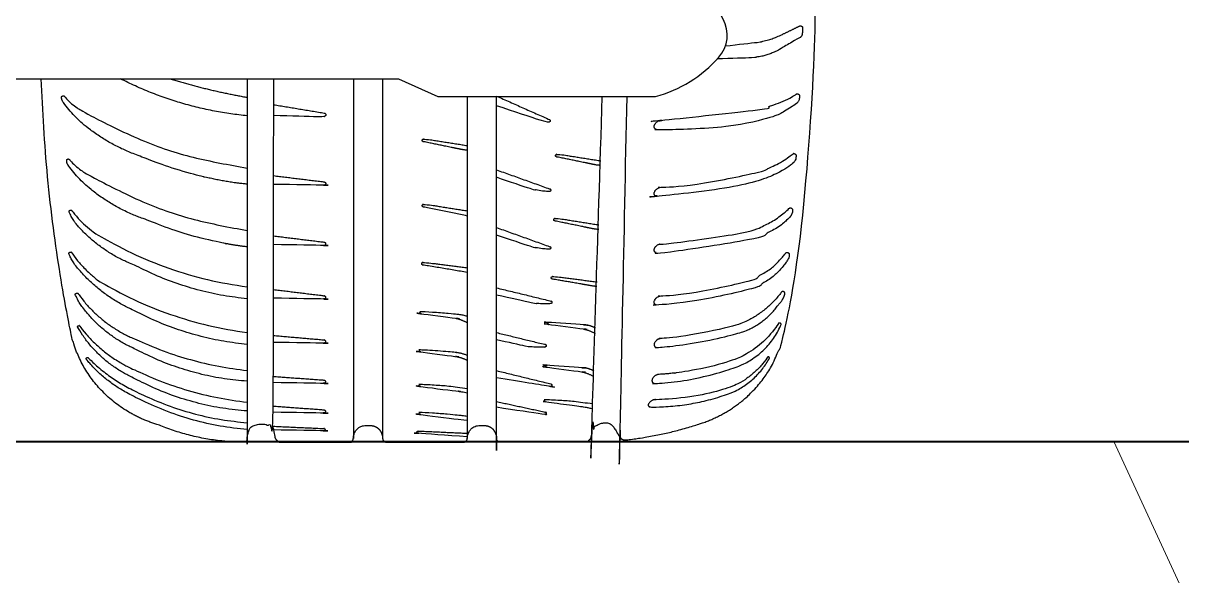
# Model space of a CAD drawing. Header units: inches. Extents: x 31 to 62.3, y 33.7 to 54.4.
# Drawn here: x 41.417 to 41.937, y 35.272 to 35.52 of the extents above; entities that cross this region are included whole.
import ezdxf

# ---------------------------------------------------------------- set-up
doc = ezdxf.new("R2010")
doc.units = ezdxf.units.IN
doc.header["$LTSCALE"] = 0.9
doc.header["$MEASUREMENT"] = 0
doc.layers.add('CAR_dwgmodels.com', color=250, linetype='Continuous')

# ---------------------------------------------------------------- blocks, each defined once
blk = doc.blocks.new('Bugatti Chiron_front_dwgmodels.com')
at = {"color": 0}
blk.add_lwpolyline([(-1023.279508756857, 798.0921388075208), (-1008.967819580994, 413.9631597827979, 0.05505092461734482), (-988.46935060326, 275.744142888258), (-987.4369283787382, 200.3809336926302, -0.0647360432820699), (-991.7994406200833, 189.0614093113641, 0.3153805710962232), (-989.845034389893, 171.9718165542804, 0.146453434657481), (-961.546944392192, 154.4238799511445), (-864.2610282743444, 154.4238799511445), (-846.6367735143231, 162.3817181546679), (-582.4059689939531, 162.3817181546679), (-555.021651182733, 175.1769002665101), (0, 175.1769002665101), (555.0216511827348, 175.1769002665101), (582.4059689939531, 162.3817181546679), (846.6367735143231, 162.3817181546679), (864.2610282743462, 154.4238799511445), (961.5469443921938, 154.4238799511445, 0.146453434657481), (989.845034389893, 171.9718165542804, 0.3153805710962232), (991.7994406200851, 189.0614093113641, -0.0647360432820699), (987.4369283787382, 200.3809336926302), (988.46935060326, 275.744142888258, 0.05505092461734482), (1008.967819580996, 413.9631597827979), (1023.279508756859, 798.0921388075208, 0.2338019176359504)], format="xyb", dxfattribs=at)
for points in [[(839.5779636294046, 162.3817181546679), (839.5779636294046, 1.687311135067375)], [(877.4178625617915, 154.4238799511445), (877.4178625617915, 1.687311135067375)]]:
    blk.add_lwpolyline(points, dxfattribs=at)
for points, weights, knots in [([(948.673938846976, 154.4238799511481), (947.4768993793768, 78.35637984208415), (945.5341547369371, 2.30290370605735), (946.4447033115175, 0.797337281034288), (948.2559952116117, 0.978624712956389), (964.2911976364103, 2.755187262361233), (979.6015623617841, 7.6396597010812), (1012.627331872734, 17.12244669314214), (1019.12635763399, 49.45259815619875), (1032.286976810854, 114.9216125848111), (1032.580556258506, 181.5844016346696), (1032.580556258506, 371.571596189337), (1032.580556258506, 561.5587907439935)], [0.9999160382081824, 0.9999470712517011, 1, 0.8387273771016294, 1, 0.9946486380727934, 1, 0.8553808749574034, 1, 0.995707577091868, 1, 1, 1], [0.03588735831510761, 0.03588735831510761, 0.03588735831510761, 0.04524612717888754, 0.04524612717888754, 1.196954804602781, 1.196954804602781, 1.403955125292074, 1.403955125292074, 2.492976430387596, 2.492976430387596, 2.678351665922949, 2.678351665922949, 3.678351665922949, 3.678351665922949, 3.678351665922949]), ([(992.8171301872026, 177.088646239094), (999.6520781528507, 177.6842937791866), (1006.447883525138, 178.6013202109484), (1012.514573254086, 179.4199597290012), (1017.973192392978, 182.0762245057799), (1021.943188019013, 184.0080976182057), (1025.913183645045, 185.9399707306316), (1026.390189874601, 186.1720907620206), (1026.841348620184, 185.8968835118981), (1027.292507365766, 185.6216762617737), (1027.272204480874, 185.1109667697187), (1027.222526735237, 183.8678160877703), (1027.172848989601, 182.6246654058255), (1027.100738537078, 181.4494517764747), (1026.101987843902, 180.7588120742207), (1022.235639235512, 178.6742736606234), (1018.51647142012, 176.35855462267), (1011.666349340478, 172.0933644243382), (1003.498136680899, 171.6996446418912), (996.3410005988881, 171.3546602274787), (989.1759469555491, 171.229392749085)], [0.9990560939888695, 0.9992231685119561, 1, 0.9863349294995654, 1, 1, 1, 0.8677974541147282, 1, 0.8677974541147282, 1, 1, 1, 0.9036075882015072, 1, 0.9994906955692682, 1, 0.9654149138355859, 1, 0.999645494998179, 0.9995492269722115], [0, 0, 0, 0.04939466476944609, 0.04939466476944609, 0.380408945670986, 0.380408945670986, 1.380408945670986, 1.380408945670986, 2.420496390234759, 2.420496390234759, 3.460583834798532, 3.460583834798532, 4.460583834798532, 4.460583834798532, 5.345940610778776, 5.345940610778776, 5.40977462481131, 5.40977462481131, 5.937306994563057, 5.937306994563057, 5.969449108867824, 5.969449108867824, 5.969449108867824]), ([(779.027612487358, 162.3817181546697), (779.027612487358, 81.693507714303), (779.027612487358, 1.00529727393814), (778.6304693256461, -0.002124276336871844), (777.5028274968736, -0.0004428667648426199), (757.7358719098447, 0.06737475950694716), (739.6304264473783, 7.639659701084838), (706.6046569364225, 17.12244669314396), (700.1056311751654, 49.45259815620057), (688.8549673267244, 105.4203200336146), (687.0054116457559, 162.3817181546679)], [1, 1, 1, 0.8218047940203292, 1, 0.9791260523083987, 1, 0.8553808749573917, 1, 0.9963282343365475, 0.9989381717465602], [0, 0, 0, 0.4379161035970229, 0.4379161035970229, 1.650365939001816, 1.650365939001816, 2.05972617096038, 2.05972617096038, 3.148747476055947, 3.148747476055947, 3.30731862322873, 3.30731862322873, 3.30731862322873]), ([(779.027612487358, 1.00529727393814), (779.0285842123903, 3.980922108605682), (780.4744653316939, 6.617113387891095), (785.6430470691757, 9.912301037448287), (790.7037921009414, 6.46797873317928), (790.8071207563098, 84.42484844392357), (790.9104494116782, 162.3817181546679)], [1, 0.971100700479734, 1, 0.8229972356624919, 1, 1, 1], [0, 0, 0, 0.4819923419293914, 0.4819923419293914, 1.690250136607024, 1.690250136607024, 2.119708703286499, 2.119708703286499, 2.119708703286499]), ([(1025.889939049677, 154.7539435037183), (1025.859051775866, 154.1430188510681), (1025.828164502054, 153.5320941984232), (1025.747800237683, 152.2794975245656), (1024.74175128071, 151.4716178340482), (1018.490266903153, 146.4515368238776), (1010.592481740849, 144.4573542998846), (986.6566654231665, 138.4135856207781), (961.9338927841927, 139.6930180145232), (960.5669522271837, 140.1183412128835), (960.9859864249956, 141.4311363629099), (961.6963385650834, 143.6566035185538), (964.1283050678812, 143.8098069504654), (984.8256971038791, 145.1136536473027), (1005.303327376407, 148.2671911357743), (1015.701739930006, 149.8685377453153), (1024.431777065334, 155.4937010031958), (1024.910518161199, 155.8021758448017), (1025.413783830565, 155.5315967203719), (1025.917049499931, 155.2610175959403), (1025.888821825027, 154.7103257019739)], [1, 1, 1, 0.9190566973659362, 1, 0.9758101652773141, 1, 0.9877973742917279, 1, 0.7139174915473312, 1, 0.8227442440133488, 1, 0.9988944288957392, 1, 0.9765676119298902, 1, 0.8507614409088382, 1, 0.8507614409088382, 1], [0, 0, 0, 1, 1, 1.81023193626402, 1.81023193626402, 2.251031150741221, 2.251031150741221, 2.563793349589772, 2.563793349589772, 4.115232098000974, 4.115232098000974, 5.324380350015478, 5.324380350015478, 5.41843458453658, 5.41843458453658, 5.85225000192318, 5.85225000192318, 6.958977776781877, 6.958977776781877, 8.065705551640573, 8.065705551640573, 8.065705551640573]), ([(779.027612487358, 115.3003532795578), (776.7718687287615, 115.5156790968763), (774.5205112578751, 115.769407838307), (752.5987271862068, 118.8757864591448), (732.3145105415078, 127.3977793375602), (718.5016350874666, 131.9550905332985), (707.2693020825427, 140.8801881551449), (701.1668619376778, 145.7291250590429), (696.7349450347647, 152.0177360847379), (696.0690614964351, 152.9625828976809), (696.0802009195631, 154.1012796395958), (696.085033967991, 154.5953246571285), (696.575907462915, 154.752016368468), (697.0667809578443, 154.9087080798113), (697.3819862780183, 154.5168224988524), (700.5900419712325, 150.5283404250699), (705.2366501097531, 148.1592665775574), (739.2998136683709, 127.9100993101151), (779.027612487358, 122.5095296705263)], [1, 0.9999601631685717, 1, 0.9910857195436502, 1, 0.9837167631479053, 1, 0.9899057447147845, 1, 0.9551118491330732, 1, 0.8142446323440872, 1, 0.8142446323440872, 1, 0.9774599689927058, 1, 0.9784943232731841, 1], [0, 0, 0, 0.01785208019847229, 0.01785208019847229, 0.2850981255704856, 0.2850981255704856, 0.646513348054472, 0.646513348054472, 0.930925492362848, 0.930925492362848, 1.532443931199313, 1.532443931199313, 2.771182949087511, 2.771182949087511, 4.00992196697571, 4.00992196697571, 4.435364975436647, 4.435364975436647, 4.850895520324691, 4.850895520324691, 4.850895520324691]), ([(790.8951111376136, 150.8096733175357), (802.2124150676427, 148.9283152814555), (813.5297189976718, 147.0469572453717), (814.233212953017, 146.9300103104474), (814.1801818377244, 146.2502683274383), (814.1271507224338, 145.5705263444297), (813.4132696982706, 145.5543339569163), (802.1376984879971, 144.9905516916101), (790.8886285586177, 145.9188561048491)], [1, 1, 1, 0.740922978544114, 1, 0.740922978544114, 1, 0.9976007034577191, 1], [0, 0, 0, 1, 1, 2.472705379718493, 2.472705379718493, 3.945410759436983, 3.945410759436983, 4.083982231073276, 4.083982231073276, 4.083982231073276]), ([(932.7699133860424, 3.045704315538842), (932.8511674719866, 0.2329812612570095), (929.9135072253866, 4.547473508864641e-13), (910.9432961753428, 4.547473508864641e-13), (891.9730851252971, 4.547473508864641e-13), (890.5320002587596, 0.2598818779501926), (890.4882432806007, 1.659173532620571), (890.4882432806007, 78.04152674188344), (890.4882432806007, 154.4238799511445)], [1, 0.7263946752459165, 1, 1, 1, 0.7793831039095034, 1, 1, 1], [0, 0, 0, 1.515469656467449, 1.515469656467449, 2.515469656467449, 2.515469656467449, 3.869701074540981, 3.869701074540981, 4.284985031557776, 4.284985031557776, 4.284985031557776]), ([(890.4882432806007, 154.6359059234424), (902.3017517933113, 149.4009323530631), (914.1152603060218, 144.1659587826839), (914.6229578477722, 143.9409804699376), (914.4485603034591, 143.4332800009875), (914.2741627591475, 142.9255795320405), (913.7254773028144, 143.0312351585821), (910.1338561497341, 143.7228426703991), (906.6703049879216, 144.8637204975935), (898.5511032697668, 147.5381482112339), (890.4882432806007, 150.3636195948025)], [1, 1, 1, 0.7475001263124806, 1, 0.7475001263124806, 1, 0.9977821595065591, 1, 0.9999521939363594, 1], [0, 0, 0, 1, 1, 2.453011293178935, 2.453011293178935, 3.90602258635787, 3.90602258635787, 4.039249033623578, 4.039249033623578, 4.058805402314889, 4.058805402314889, 4.058805402314889]), ([(937.6319419680058, 154.4238799511445), (935.7717285266808, 78.71808768725032), (932.7699133860369, 3.045704315544299), (932.7789848625252, 4.450428607141021), (933.3942991235526, 5.726497046040549), (933.9516320194743, 6.882320929028083), (935.1197424388793, 7.495260639367643), (936.6098422665127, 8.27715706076242), (938.275201275108, 8.60498491640692), (941.3559573981729, 9.211435338435422), (942.9286421491615, 6.611045392949109), (944.2313984430493, 4.456974549494134), (945.534154736939, 2.30290370603916)], [0.9998025430732864, 0.9998753603171053, 1, 0.9774852518743868, 1, 0.949736783995862, 1, 0.9888270395657832, 1, 0.8107843552721037, 1, 1, 1], [0.05486118004098697, 0.05486118004098697, 0.05486118004098697, 0.06925946025135099, 0.06925946025135099, 0.4944628912768114, 0.4944628912768114, 1.131267525368882, 1.131267525368882, 1.430517634657162, 1.430517634657162, 2.681128563503622, 2.681128563503622, 3.681128563503622, 3.681128563503622, 3.681128563503622]), ([(877.3622443016502, 130.4763134073623), (875.827944907327, 130.5687367960131), (874.3272154053793, 130.8871325512214), (866.0157584546578, 132.5983255957349), (857.7043015039344, 134.3095186402502), (857.1666185926006, 134.4269154721337), (857.250821223668, 134.9472422803342), (857.3350238547373, 135.4675690885292), (857.8847555769426, 135.4246274039892), (858.9784013592562, 135.3769842885436), (860.0691994380522, 135.2878896534826), (868.7435309999219, 133.9153695673108), (877.4178625617915, 132.542849481139)], [1, 0.9969717927778025, 1, 1, 1, 0.7319653415521215, 1, 0.7319653415521215, 1, 0.9998024635635251, 1, 1, 1], [0, 0, 0, 0.155685241365985, 0.155685241365985, 1.155685241365985, 1.155685241365985, 2.654873864684116, 2.654873864684116, 4.154062488002246, 4.154062488002246, 4.193816022713832, 4.193816022713832, 5.193816022713832, 5.193816022713832, 5.193816022713832]), ([(779.027612487358, 87.28652463860135), (777.9128484149733, 87.40264081003306), (776.7992020228103, 87.52814913162956), (754.8774179511383, 90.63452775246924), (734.5932013064394, 99.15652063088464), (720.7803258524, 103.7138318266266), (709.5479928474833, 112.6389294484711), (703.4455527026148, 117.4878663523673), (699.0136357996944, 123.7764773780641), (698.3477522613666, 124.7213241910035), (698.3588916844947, 125.8600209329202), (698.3637247329207, 126.3540659504583), (698.8545982278501, 126.5107576617979), (699.3454717227796, 126.6674493731375), (699.6606770429571, 126.275563792175), (702.8687327361713, 122.287081718398), (707.5153408746864, 119.9180078708819), (740.5350580993418, 100.2050172754557), (779.027612487358, 94.54834851260648)], [1, 0.999990252121599, 1, 0.9910857195436457, 1, 0.9837167631478962, 1, 0.989905744714788, 1, 0.9551118491330703, 1, 0.8142446323440377, 1, 0.8142446323440377, 1, 0.9774599689927752, 1, 0.9794501289957056, 1], [0, 0, 0, 0.008830807092400583, 0.008830807092400583, 0.2760768524644814, 0.2760768524644814, 0.6374920749485695, 0.6374920749485695, 0.9219042192568958, 0.9219042192568958, 1.52342265809338, 1.52342265809338, 2.76216167598175, 2.76216167598175, 4.000900693870119, 4.000900693870119, 4.426343702330398, 4.426343702330398, 4.832502706985133, 4.832502706985133, 4.832502706985133]), ([(937.0093089661805, 123.6526243049761), (935.4750095718591, 123.7450476936287), (933.9742800699132, 124.0634434488352), (925.662823119188, 125.7746364933487), (917.3513661684647, 127.4858295378622), (916.8136832571345, 127.6032263697489), (916.8978858881983, 128.1235531779462), (916.9820885192694, 128.643879986143), (917.5318202414728, 128.600938301603), (918.6254660237864, 128.5532951861574), (919.7162641025825, 128.4642005510982), (928.3905956644521, 127.0916804649246), (937.0649272263217, 125.719160378751)], [1, 0.9969717927778223, 1, 1, 1, 0.7319653415521215, 1, 0.7319653415521215, 1, 0.9998024635635251, 1, 1, 1], [0, 0, 0, 0.155685241365473, 0.155685241365473, 1.155685241365473, 1.155685241365473, 2.654873864683603, 2.654873864683603, 4.154062488001733, 4.154062488001733, 4.193816022713323, 4.193816022713323, 5.193816022713323, 5.193816022713323, 5.193816022713323]), ([(1024.380439661403, 128.0420783926588), (1024.349552387595, 127.4311537400085), (1024.318665113788, 126.8202290873637), (1023.854902943765, 125.3961811332251), (1022.705227075858, 124.386451465431), (1017.069008051471, 120.3356022369048), (1010.592481740849, 117.6644165167186), (986.7406905419648, 111.0394828417216), (961.9338927841927, 109.7949174786704), (960.566952227182, 110.2202406770284), (960.9859864249956, 111.5330358270571), (961.6963385650852, 113.7585029827051), (964.1283050678812, 113.9117064146126), (985.0663463013898, 114.9034986539923), (1005.303327376407, 120.1270284273637), (1015.151004866409, 122.5286912761007), (1022.922277677064, 128.7818358921381), (1023.401018772929, 129.090310733744), (1023.904284442295, 128.8197316093124), (1024.40755011166, 128.5491524848808), (1024.379322436756, 127.9984605909144)], [1, 1, 1, 0.9656667394072589, 1, 0.992955824986733, 1, 0.9933574067831589, 1, 0.7139174915474814, 1, 0.8227442440131423, 1, 0.9942536703223103, 1, 0.9747659212190781, 1, 0.8507614409088247, 1, 0.8507614409088247, 1], [0, 0, 0, 1, 1, 1.525597119740633, 1.525597119740633, 1.763125402693976, 1.763125402693976, 1.993775965732394, 1.993775965732394, 3.545214714143167, 3.545214714143167, 4.754362966158397, 4.754362966158397, 4.968873413653361, 4.968873413653361, 5.41912601133822, 5.41912601133822, 6.525853786196969, 6.525853786196969, 7.632581561055718, 7.632581561055718, 7.632581561055718]), ([(890.4882432806007, 121.6887700671309), (902.4166152073267, 117.4116269511037), (914.3449871340526, 113.1344838350783), (914.8526846758031, 112.9095055223356), (914.6782871314917, 112.4018050533873), (914.5038895871803, 111.8941045844408), (913.9552041308452, 111.9997602109729), (908.6515210124617, 112.1805852390394), (903.6411401382393, 113.8506371950084), (897.0459609965092, 116.0488096525883), (890.4882432806007, 118.3468334025624)], [1, 1, 1, 0.7475001263133366, 1, 0.7475001263133366, 1, 0.988752313135783, 1, 0.9999683757141711, 1], [0, 0, 0, 1, 1, 2.453011293176358, 2.453011293176358, 3.906022586352715, 3.906022586352715, 4.206273620157871, 4.206273620157871, 4.22217945619699, 4.22217945619699, 4.22217945619699]), ([(790.8530694496276, 119.0910916618272), (802.1559298653428, 117.6980054954024), (813.4587902810563, 116.3049193289776), (814.1669936647268, 116.2176327218244), (814.1453471171353, 115.536321731141), (814.1237005695493, 114.8550107404576), (813.4112573320017, 114.8088507076523), (802.1292770056971, 114.9894909436885), (790.8479151989486, 115.2024390185238)], [1, 1, 1, 0.740922978544169, 1, 0.740922978544169, 1, 0.9999988749158647, 1], [0, 0, 0, 1, 1, 2.472705379718329, 2.472705379718329, 3.945410759436657, 3.945410759436657, 3.948410871896307, 3.948410871896307, 3.948410871896307]), ([(779.027612487358, 64.06555003136282), (752.5497903190808, 66.63068123041239), (729.2098000381811, 78.83772393996924), (713.8095853306677, 84.7136306129346), (703.1160947746685, 96.81449109707), (700.8135389029576, 99.65066545245872), (699.4339385578751, 102.9883924538121), (699.4387716062975, 103.4824374713462), (699.9296451012269, 103.6391291826881), (700.4205185961528, 103.7958208940277), (700.7357239163321, 103.403935313067), (706.3253532541257, 95.74863457749098), (714.8377360359518, 91.16074404731853), (744.5851566290075, 73.9623121613372), (779.027612487358, 69.35934954300001)], [1, 0.9800570785752483, 1, 0.9701603974881053, 1, 0.9899715465538745, 1, 0.8142446323443286, 1, 0.8142446323443286, 1, 0.9750060713117217, 1, 0.9795182092657558, 1], [0, 0, 0, 0.4000956176365835, 0.4000956176365835, 0.8899053368329888, 0.8899053368329888, 1.173387400638895, 1.173387400638895, 2.412126418526263, 2.412126418526263, 3.65086543641363, 3.65086543641363, 4.098961357666245, 4.098961357666245, 4.504444698223815, 4.504444698223815, 4.504444698223815]), ([(877.4178625617915, 101.0606895727456), (867.5779972067794, 103.0961507465349), (857.7381318517673, 105.1316119203261), (857.2004489404317, 105.2490087522206), (857.284651571501, 105.7693355604156), (857.3688542025684, 106.2896623686161), (857.9185859247737, 106.2467206840688), (859.0122317070873, 106.1990775686213), (860.1030297858833, 106.1099829335622), (868.777361347753, 104.7374628473885), (877.4516929096226, 103.3649427612168)], [1, 1, 1, 0.7319653415521633, 1, 0.7319653415521633, 1, 0.9998024635635164, 1, 1, 1], [0, 0, 0, 1, 1, 2.499188623318008, 2.499188623318008, 3.998377246636015, 3.998377246636015, 4.038130781348467, 4.038130781348467, 5.038130781348467, 5.038130781348467, 5.038130781348467]), ([(1022.774218389482, 103.7793692863238), (1022.743331115675, 103.1684446336735), (1022.712443841867, 102.5575199810269), (1022.248681671848, 101.1334720268883), (1021.099005803939, 100.1237423590978), (1015.075854426845, 93.93703222283966), (1006.65533628742, 91.3437804725786), (984.6736601061257, 85.66994063736502), (961.9338927841927, 84.52907888450727), (960.5669522271837, 84.95440208286755), (960.9859864249956, 86.2671972328958), (961.6963385650834, 88.49266438853783), (964.1283050678812, 88.64586782044762), (985.0663463013898, 89.63766005983098), (1005.303327376407, 94.86118983320057), (1014.52314306735, 97.85701455542448), (1021.31605640514, 104.5191267858031), (1021.794797501005, 104.827601627409), (1022.298063170372, 104.5570225029774), (1022.801328839738, 104.2864433785458), (1022.773101164832, 103.7357514845812)], [1, 1, 1, 0.9656667394069945, 1, 0.9676718772120563, 1, 0.9944093988041421, 1, 0.7139174915474809, 1, 0.822744244013403, 1, 0.9942536703223127, 1, 0.9724173684761701, 1, 0.8507614409086943, 1, 0.8507614409086943, 1], [0, 0, 0, 1, 1, 1.525597119742669, 1.525597119742669, 2.035529074234232, 2.035529074234232, 2.247110134118486, 2.247110134118486, 3.798548882529261, 3.798548882529261, 5.007697134543573, 5.007697134543573, 5.222207582038491, 5.222207582038491, 5.693039805213996, 5.693039805213996, 6.79976758007324, 6.79976758007324, 7.906495354932487, 7.906495354932487, 7.906495354932487]), ([(936.1800424836874, 95.03110547499318), (934.6457430893624, 95.1235288636476), (933.1450135874147, 95.44192461885223), (924.8335566366932, 97.15311766336572), (916.5220996859698, 98.86431070788285), (915.9844167746415, 98.98170753976274), (916.0686194057089, 99.50203434795776), (916.1528220367763, 100.0223611561546), (916.7025537589798, 99.97941947162008), (917.7961995412934, 99.9317763561744), (918.8869976200913, 99.84268172111342), (927.5613291819591, 98.47016163494163), (936.2356607438287, 97.09764154876984)], [1, 0.9969717927778328, 1, 1, 1, 0.7319653415521595, 1, 0.7319653415521595, 1, 0.9998024635635251, 1, 1, 1], [0, 0, 0, 0.1556852413652059, 0.1556852413652059, 1.155685241365206, 1.155685241365206, 2.654873864683225, 2.654873864683225, 4.154062488001244, 4.154062488001244, 4.193816022712829, 4.193816022712829, 5.193816022712829, 5.193816022712829, 5.193816022712829]), ([(890.4882432806007, 95.91178877355969), (902.4166152073267, 91.63464565753247), (914.3449871340526, 87.35750254150707), (914.8526846757995, 87.13252422875894), (914.6782871314899, 86.62482375981244), (914.5038895871749, 86.11712329086595), (913.9552041308452, 86.22277891740532), (908.6515210124617, 86.40360394546815), (903.6411401382393, 88.07365590144082), (897.0459609965092, 90.27182835901704), (890.4882432806007, 92.56985210899484)], [1, 1, 1, 0.7475001263134755, 1, 0.7475001263134755, 1, 0.9887523131357963, 1, 0.9999683757141711, 1], [0, 0, 0, 1, 1, 2.453011293175939, 2.453011293175939, 3.906022586351879, 3.906022586351879, 4.206273620156857, 4.206273620156857, 4.222179456195976, 4.222179456195976, 4.222179456195976]), ([(790.8173903478237, 92.1727979822158), (802.1202507635408, 90.77971181579096), (813.423111179256, 89.38662564936612), (814.1313145629266, 89.2993390422166), (814.1096680153332, 88.61802805153138), (814.0880214677417, 87.93671706084979), (813.3755782301996, 87.89055702804444), (802.0935979038968, 88.071197264077), (790.8122360971502, 88.284145338916)], [1, 1, 1, 0.7409229785442428, 1, 0.7409229785442428, 1, 0.9999988749158646, 1], [0, 0, 0, 1, 1, 2.472705379718109, 2.472705379718109, 3.945410759436218, 3.945410759436218, 3.948410871896012, 3.948410871896012, 3.948410871896012]), ([(779.027612487358, 43.66247891686407), (752.549790319079, 46.22761011591183), (729.2098000381811, 58.43465282547049), (713.62673414643, 65.22630849113057), (703.0014579157378, 78.0527726390851), (700.6989020440233, 80.88894699447201), (699.3193016989426, 84.22667399582542), (699.324134747365, 84.72071901336358), (699.8150082422962, 84.87741072470135), (700.3058817372238, 85.03410243604458), (700.6210870574014, 84.6422168550821), (706.1785816975935, 76.25309658526612), (714.8377360359518, 70.75767293281797), (744.5851566290075, 53.55924104683481), (779.027612487358, 48.95627842850126)], [1, 0.9800570785752414, 1, 0.9721157963231417, 1, 0.9899715465538377, 1, 0.8142446323440293, 1, 0.8142446323440293, 1, 0.9780123917075848, 1, 0.9795182092657558, 1], [0, 0, 0, 0.4000956176366532, 0.4000956176366532, 0.8735067634748797, 0.8735067634748797, 1.156988827281308, 1.156988827281308, 2.395727845169707, 2.395727845169707, 3.634466863058106, 3.634466863058106, 4.054644539025521, 4.054644539025521, 4.460127879583091, 4.460127879583091, 4.460127879583091]), ([(1021.293310047122, 83.92317415293883), (1021.262422773312, 83.31224950028854), (1021.231535499503, 82.70132484764372), (1020.644639224969, 81.22172528225565), (1019.618097461573, 79.97959241413491), (1013.533415679462, 71.4810666400922), (1003.332562299036, 68.14244594835918), (982.986460146094, 62.76083594452439), (961.9338927841909, 61.23985858840797), (960.5669522271836, 61.66518178676642), (960.9859864249956, 62.97797693679468), (961.6963385650815, 65.20344409244035), (964.1283050678812, 65.35664752435014), (983.5472287774155, 66.74215631999004), (1002.302740303465, 71.7416600419242), (1013.229335871038, 75.53136875974678), (1019.835148062777, 84.66293165241996), (1020.313889158642, 84.97140649402218), (1020.817154828008, 84.70082736959239), (1021.320420497379, 84.43024824516124), (1021.292192822471, 83.87955635119442)], [1, 1, 1, 0.9883206960781752, 1, 0.9490828507521625, 1, 0.9952616661395106, 1, 0.7139174915475451, 1, 0.82274424401298, 1, 0.9951177834003816, 1, 0.9526469518771968, 1, 0.8507614409089549, 1, 0.8507614409089549, 1], [0, 0, 0, 1, 1, 1.305968748092333, 1.305968748092333, 1.946938055531516, 1.946938055531516, 2.14171137123672, 2.14171137123672, 3.693150119647312, 3.693150119647312, 4.902298371663113, 4.902298371663113, 5.100009159492681, 5.100009159492681, 5.717951285151992, 5.717951285151992, 6.824679060010245, 6.824679060010245, 7.931406834868499, 7.931406834868499, 7.931406834868499]), ([(877.4178625617915, 75.85580836794225), (867.4543174590108, 77.51600688345434), (857.4907723562301, 79.17620539896461), (856.9530894448962, 79.29360223084132), (857.0372920759637, 79.8139290390377), (857.1214947070366, 80.33425584723636), (857.6712264292382, 80.29131416270548), (858.7648722115537, 80.2436710472598), (859.8556702903534, 80.15457641220064), (868.6645755561422, 79.03846042695886), (877.4734808219309, 77.9223444417189)], [1, 1, 1, 0.7319653415531141, 1, 0.7319653415531141, 1, 0.9998024635635244, 1, 1, 1], [0, 0, 0, 1, 1, 2.499188623315217, 2.499188623315217, 3.998377246630433, 3.998377246630433, 4.038130781342087, 4.038130781342087, 5.038130781342087, 5.038130781342087, 5.038130781342087]), ([(935.3494697859878, 69.55741735546007), (933.8151703916647, 69.64984074411086), (932.3144408897188, 69.9682364993173), (923.8684102350726, 71.42302544289896), (915.4223795804264, 72.87781438648244), (914.8846966690926, 72.99521121836051), (914.9688993001619, 73.51553802655917), (915.053101931233, 74.03586483475647), (915.6028336534346, 73.99292315022149), (916.69647943575, 73.9452800347758), (917.7872775145497, 73.85618539971665), (926.5961827803403, 72.7400694144767), (935.4050880461327, 71.62395342923492)], [1, 0.9969717927778047, 1, 1, 1, 0.7319653415520857, 1, 0.7319653415520857, 1, 0.9998024635635254, 1, 1, 1], [0, 0, 0, 0.1556852413659273, 0.1556852413659273, 1.155685241365927, 1.155685241365927, 2.654873864684163, 2.654873864684163, 4.154062488002397, 4.154062488002397, 4.193816022713948, 4.193816022713948, 5.193816022713948, 5.193816022713948, 5.193816022713948]), ([(790.7856381196834, 68.21715563619773), (802.0884985353987, 66.8240694697729), (813.3913589511121, 65.43098330334806), (814.099562334779, 65.34369669619082), (814.0779157871893, 64.66238570550968), (814.056269239596, 63.98107471482444), (813.3438260020575, 63.93491468202274), (802.0618456757547, 64.1155549180553), (790.7804838690063, 64.3285029928943)], [1, 1, 1, 0.7409229785442515, 1, 0.7409229785442515, 1, 0.9999988749158646, 1], [0, 0, 0, 1, 1, 2.472705379718083, 2.472705379718083, 3.945410759436166, 3.945410759436166, 3.948410871895913, 3.948410871895913, 3.948410871895913]), ([(890.4882432806007, 68.9601549734748), (902.6444365030493, 66.00715174784136), (914.800629725496, 63.05414852220611), (915.3311567631717, 62.88379927397409), (915.2162758979139, 62.36087761954013), (915.1013950326542, 61.83795596511027), (914.5438680328461, 61.88540515651994), (909.2514972697045, 61.50868943419346), (904.0791721004498, 62.64295008219824), (897.2708392371587, 64.13585959711463), (890.4882432806007, 65.73194575989555)], [1, 1, 1, 0.7475001263130112, 1, 0.7475001263130112, 1, 0.9887523131357685, 1, 0.9999683757141721, 1], [0, 0, 0, 1, 1, 2.453011293177337, 2.453011293177337, 3.906022586354675, 3.906022586354675, 4.206273620160025, 4.206273620160025, 4.222179456198893, 4.222179456198893, 4.222179456198893]), ([(1019.415410729, 66.37162813149962), (1018.699726419494, 63.51654368081336), (1016.500699875078, 61.46420176730908), (1010.466417914651, 52.76432548059574), (1000.215164712539, 49.14306029190493), (981.4557200725067, 43.76552534502162), (961.9338927841927, 42.24047293195008), (960.5669522271855, 42.66579613030854), (960.9859864249956, 43.97859128033497), (961.6963385650834, 46.20405843598063), (964.1283050678812, 46.35726186789043), (982.0171897121163, 47.74695678440958), (999.1853427169663, 52.74227438546632), (1010.778917795556, 57.32927377197166), (1017.958365969303, 67.15500343272515), (1018.437107065169, 67.46347827433101), (1018.940372734536, 67.1928991498994), (1019.443638403905, 66.92232002546598), (1019.415410729, 66.37162813149962)], [1, 0.9608072269662925, 1, 0.9505585317736837, 1, 0.9944883289132995, 1, 0.7139174915476307, 1, 0.8227442440132435, 1, 0.9942452642049894, 1, 0.959824882583356, 1, 0.8507614409088655, 1, 0.8507614409088655, 1], [0, 0, 0, 0.5617935218487631, 0.5617935218487631, 1.193327124217721, 1.193327124217721, 1.403407901594217, 1.403407901594217, 2.954846650004564, 2.954846650004564, 4.163994902019438, 4.163994902019438, 4.378662343020725, 4.378662343020725, 4.94750006199333, 4.94750006199333, 6.054227836851924, 6.054227836851924, 7.160955611710517, 7.160955611710517, 7.160955611710517]), ([(779.027612487358, 27.21697470486151), (752.4490624551509, 29.0511436355614), (729.2098000381811, 41.49865814432496), (714.9958419645791, 47.65227155194817), (705.8932066653106, 59.75423041020122), (703.5906507935997, 62.59040476558812), (702.2110504485172, 65.92813176694335), (702.2158834969377, 66.42217678447605), (702.7067569918709, 66.57886849581746), (703.1976304867984, 66.73556020715705), (703.512835806976, 66.34367462619821), (713.2964284330883, 52.37393039125391), (729.4875565383045, 45.77800011860427), (753.0232989406613, 34.84947765465995), (779.027612487358, 32.02028374735391)], [1, 0.9759870192800826, 1, 0.9660920074195849, 1, 0.9899715465538759, 1, 0.8142446323440293, 1, 0.8142446323440293, 1, 0.9585087966678804, 1, 0.9856473266253116, 1], [0, 0, 0, 0.4391783672456104, 0.4391783672456104, 0.9614914513164283, 0.9614914513164283, 1.244973515122317, 1.244973515122317, 2.483712533010716, 2.483712533010716, 3.722451550899114, 3.722451550899114, 4.300595760393291, 4.300595760393291, 4.639855408400328, 4.639855408400328, 4.639855408400328]), ([(877.4178625617915, 56.25807549018145), (874.8787174764857, 56.8894562138853), (872.270129125307, 57.15950320352431), (864.442234406446, 57.93735118386257), (856.5793789764775, 58.26173271960624), (856.1511855094523, 58.25587151470836), (856.1360762059612, 57.84735387500814), (856.1209669024702, 57.43883623530609), (856.5476612685015, 57.40416551225326), (864.2694327104582, 56.35508712214369), (872.0047927535579, 55.40157502305055), (874.8921102958448, 54.82308337187396), (877.4178625617915, 53.36776582996072)], [1, 0.9973071960891429, 1, 0.9995419833948698, 1, 0.7244337584443195, 1, 0.7244337584443195, 1, 0.999979024381688, 1, 0.9859052276322539, 1], [0, 0, 0, 0.146806357126205, 0.146806357126205, 0.2073407488454875, 0.2073407488454875, 1.728508164495243, 1.728508164495243, 3.249675580144999, 3.249675580144999, 3.262629557647482, 3.262629557647482, 3.598820072899285, 3.598820072899285, 3.598820072899285]), ([(779.027612487358, 13.93126172566781), (752.4490624551509, 15.7654306563677), (729.2098000381811, 28.21294516512944), (712.2415464677451, 35.64425083704782), (703.3128279656012, 51.29438968255863), (703.0870343838214, 51.69942723085524), (703.4811197350118, 51.96211152552905), (703.8752050862022, 52.22479582020469), (704.1958016896551, 51.88295083870844), (713.942363113656, 38.55950463145427), (729.4875565383045, 31.93484347210187), (752.9613022818521, 20.73525919116628), (779.027612487358, 17.83603220074701)], [1, 0.9759870192800822, 1, 0.9489261526222631, 1, 0.7484257968166028, 1, 0.7484257968166028, 1, 0.9635936476686643, 1, 0.9849422182361304, 1], [0, 0, 0, 0.4391783672456135, 0.4391783672456135, 1.081141755274796, 1.081141755274796, 2.531363792983173, 2.531363792983173, 3.98158583069155, 3.98158583069155, 4.522913281454517, 4.522913281454517, 4.87042700731478, 4.87042700731478, 4.87042700731478]), ([(934.6874029198625, 50.94215418410431), (932.183143757873, 52.3777697962164), (929.262387991128, 52.42502036428277), (921.434493272267, 53.20286834461922), (913.5716378423022, 53.52724988036289), (913.1434443752787, 53.52138867546454), (913.1283350717858, 53.11287103576296), (913.113225768293, 52.7043533960632), (913.5399201343207, 52.6696826730099), (921.261691576281, 51.62060428290033), (928.9970516193825, 50.6670921838072), (931.995375204966, 50.06635979591601), (934.5979643210103, 48.52349380858004)], [1, 0.9658880130975297, 1, 0.9995419833948697, 1, 0.7244337584457086, 1, 0.7244337584457086, 1, 0.999979024381688, 1, 0.9848256366211865, 1], [0, 0, 0, 0.5238908938887279, 0.5238908938887279, 0.5844252856080174, 0.5844252856080174, 2.105592701253744, 2.105592701253744, 3.626760116899469, 3.626760116899469, 3.639714094401974, 3.639714094401974, 3.988573909414139, 3.988573909414139, 3.988573909414139]), ([(1017.721716279542, 52.62321515488884), (1012.251235385962, 39.39713744781375), (998.5180034143978, 33.88797818572175), (980.3959667310301, 27.17006281635668), (960.9837208744648, 26.16720851573018), (959.6167803174557, 26.59253171408864), (960.0358145152677, 27.90532686411689), (960.7461666553555, 30.13079401976256), (963.1781331581551, 30.28399745167053), (980.876013798912, 31.30586455394268), (997.5098334101076, 37.16502079044085), (1009.595649736972, 42.14141212761069), (1016.382322781632, 52.90651712025146), (1016.654062239924, 53.32452664908534), (1017.157232463458, 53.21809854303547), (1017.660402686992, 53.11167043698379), (1017.721716279542, 52.62321515488884)], [1, 0.9216591138654973, 1, 0.9875155437408017, 1, 0.7139174915474809, 1, 0.8227442440131889, 1, 0.989280777237157, 1, 0.9520548736842316, 1, 0.8157679358765306, 1, 0.8157679358765306, 1], [0, 0, 0, 0.7969225358430381, 0.7969225358430381, 1.113283342913256, 1.113283342913256, 2.66472209132403, 2.66472209132403, 3.873870343339096, 3.873870343339096, 4.166970025794543, 4.166970025794543, 4.788794592692689, 4.788794592692689, 6.022275862692798, 6.022275862692798, 7.255757132692906, 7.255757132692906, 7.255757132692906]), ([(790.7584114706151, 47.67586119554335), (802.061809507617, 46.68838635273323), (813.3652075446171, 45.70091150992494), (814.0734109282857, 45.61362490277497), (814.0517643806961, 44.93231391209201), (814.0301178331065, 44.2510029214086), (813.3176745955625, 44.20484288860143), (802.035694269256, 44.38548312463399), (790.7543324625076, 44.59843119947482)], [1, 1, 1, 0.740922978544169, 1, 0.740922978544169, 1, 0.9999988749158644, 1], [0, 0, 0, 1, 1, 2.472705379718329, 2.472705379718329, 3.945410759436657, 3.945410759436657, 3.948410871896692, 3.948410871896692, 3.948410871896692]), ([(890.4882432806007, 48.94920889330979), (901.3872824908831, 46.30159566807242), (912.2863217011673, 43.65398244283688), (912.8168487388448, 43.48363319460123), (912.7019678735851, 42.96071154016727), (912.5870870083272, 42.43778988573285), (912.0295600085174, 42.48523907714889), (906.7371892453739, 42.10852335482423), (901.5648640761174, 43.24278400282719), (896.0180650459279, 44.45906840251382), (890.4882432806007, 45.74386079042642)], [1, 1, 1, 0.7475001263121785, 1, 0.7475001263121785, 1, 0.9887523131358033, 1, 0.999979009105071, 1], [0, 0, 0, 1, 1, 2.453011293179845, 2.453011293179845, 3.906022586359689, 3.906022586359689, 4.206273620164573, 4.206273620164573, 4.219232314038781, 4.219232314038781, 4.219232314038781]), ([(779.027612487358, 5.581598333592865), (751.8349345492788, 7.919982657586388), (728.0221984285909, 20.66938495496333), (715.5621538783689, 26.52302692301464), (707.1462837447325, 37.06770906899737), (706.9204901629473, 37.47274661729398), (707.3145755141431, 37.7354309119678), (707.7086608653372, 37.99811520664298), (708.0292574687865, 37.65627022514718), (717.4014941480273, 28.08295169199164), (729.7757345709597, 22.41150050919759), (752.931470598638, 10.74006439932464), (779.027612487358, 8.674103267744158)], [1, 0.9778924742576968, 1, 0.9733917645746523, 1, 0.7484257968163628, 1, 0.7484257968163628, 1, 0.9827885397935727, 1, 0.9797593116156788, 1], [0, 0, 0, 0.4213261588358665, 0.4213261588358665, 0.8837292697574206, 0.8837292697574206, 2.333951307466521, 2.333951307466521, 3.784173345175622, 3.784173345175622, 4.155775933617912, 4.155775933617912, 4.558857466391346, 4.558857466391346, 4.558857466391346]), ([(877.4178625617915, 38.80187659036937), (874.7961366218224, 39.79540450089235), (871.9928476330588, 40.09477753306828), (864.164952914196, 40.87262551340655), (856.3020974842311, 41.19700704914658), (855.8739040172095, 41.19114584425824), (855.858794713713, 40.78262820455575), (855.84368541022, 40.37411056485553), (856.270379776246, 40.33943984179177), (863.9921512182082, 39.29036145168584), (871.7275112613133, 38.33684935259271), (874.7597889608442, 37.98254408246476), (877.4178625617915, 36.54528733180678)], [1, 0.9911349227327774, 1, 0.9995419833948681, 1, 0.7244337584450218, 1, 0.7244337584450218, 1, 0.9999790243816885, 1, 0.9806981459865332, 1], [0, 0, 0, 0.2665063839555195, 0.2665063839555195, 0.3270407756749143, 0.3270407756749143, 1.848208191322632, 1.848208191322632, 3.369375606970351, 3.369375606970351, 3.382329584472665, 3.382329584472665, 3.77592093814317, 3.77592093814317, 3.77592093814317]), ([(1012.4778729266, 37.60821099023497), (1007.221554774816, 27.60183036605167), (996.7309371234642, 22.59920263438698), (978.7068988119827, 15.46589533252563), (959.1966545835367, 15.70335632388242), (958.7359304766595, 15.73304432844498), (958.4736240278617, 16.09580845794744), (958.2113175790637, 16.45857258744991), (958.3456360252821, 16.88029653214335), (959.1690688873405, 18.85524558247971), (961.391066867227, 18.99522190033395), (979.2250625443812, 19.13137167485229), (995.997804958597, 24.91774858380677), (1005.837352819775, 29.26211843348801), (1011.669524482615, 37.98544729334799), (1011.908064596837, 38.22358236579794), (1012.218154585033, 38.07887100814924), (1012.52824457323, 37.93415965050417), (1012.4778729266, 37.60821099023497)], [1, 0.9488088836510231, 1, 0.9794873859514813, 1, 0.9006064144913927, 1, 0.9006064144913927, 1, 0.8456239703478928, 1, 0.9856852632022219, 1, 0.959726904180707, 1, 0.8072823091415284, 1, 0.8072823091415284, 1], [0, 0, 0, 0.6427063619776403, 0.6427063619776403, 1.048495746631272, 1.048495746631272, 1.947762941051305, 1.947762941051305, 2.847030135471337, 2.847030135471337, 3.973156680370741, 3.973156680370741, 4.311966594227182, 4.311966594227182, 4.881502246661706, 4.881502246661706, 6.144029822725765, 6.144029822725765, 7.406557398789823, 7.406557398789823, 7.406557398789823]), ([(890.4882432806007, 31.94680092007411), (902.6444365030493, 28.99379769443885), (914.800629725496, 26.04079446880542), (915.3311567631736, 25.87044522057568), (915.2162758979139, 25.34752356614308), (915.1013950326524, 24.82460191170867), (914.5438680328461, 24.87205110311743), (902.4024124686439, 26.14775701885856), (890.4882432806007, 28.71859170649486)], [1, 1, 1, 0.7475001263129717, 1, 0.7475001263129717, 1, 0.9984131542863367, 1], [0, 0, 0, 1, 1, 2.453011293177457, 2.453011293177457, 3.906022586354913, 3.906022586354913, 4.018708541867804, 4.018708541867804, 4.018708541867804]), ([(933.9513599626807, 31.78822225050362), (931.4471008006913, 33.22383786261753), (928.5263450339462, 33.27108843068208), (920.6984503150852, 34.04893641101671), (912.8355948851222, 34.37331794676038), (912.4074014180969, 34.36745674186204), (912.3922921146022, 33.95893910216228), (912.3771828111076, 33.55042146246024), (912.8038771771353, 33.51575073940558), (920.5256486190974, 32.46667234930146), (928.2610086622026, 31.51316025020651), (931.2593322477842, 30.91242786231169), (933.8619213638303, 29.36956187497935)], [1, 0.9658880130975283, 1, 0.9995419833948699, 1, 0.7244337584450101, 1, 0.7244337584450101, 1, 0.9999790243816878, 1, 0.9848256366212743, 1], [0, 0, 0, 0.523890893888739, 0.523890893888739, 0.5844252856080139, 0.5844252856080139, 2.105592701255766, 2.105592701255766, 3.626760116903518, 3.626760116903518, 3.639714094406058, 3.639714094406058, 3.988573909417211, 3.988573909417211, 3.988573909417211]), ([(790.734147234838, 29.36957567852778), (802.037772959653, 28.55388115215328), (813.3413986844698, 27.73818662577696), (814.0496020681367, 27.65090001862018), (814.0279555205452, 26.96958902793858), (814.006308972952, 26.28827803725517), (813.2938657354098, 26.24211800445346), (802.0118854091088, 26.4227582404842), (790.730523602364, 26.63570631532502)], [1, 1, 1, 0.7409229785445615, 1, 0.7409229785445615, 1, 0.9999988749158645, 1], [0, 0, 0, 1, 1, 2.47270537971716, 2.47270537971716, 3.945410759434319, 3.945410759434319, 3.948410871894209, 3.948410871894209, 3.948410871894209]), ([(877.4178625617915, 23.8744107548614), (874.688580944412, 24.2917014128293), (871.9531732835294, 24.67068526279991), (864.1252785646684, 25.44853324313635), (856.2624231347036, 25.77291477888002), (855.8342296676819, 25.76705357398032), (855.8191203641854, 25.3585359342801), (855.8040110606888, 24.95001829457806), (856.2307054267185, 24.91534757152522), (863.9524768686788, 23.86626918141565), (871.687836911784, 22.91275708232433), (874.5790980131151, 22.65300089696257), (877.4178625617915, 22.06857355641341)], [1, 0.9999730362560278, 1, 0.9995419833948699, 1, 0.7244337584450101, 1, 0.7244337584450101, 1, 0.9999790243816877, 1, 0.9982428646706205, 1], [0, 0, 0, 0.01468710050268229, 0.01468710050268229, 0.07522149222195851, 0.07522149222195851, 1.59638890786971, 1.59638890786971, 3.117556323517462, 3.117556323517462, 3.130510301020033, 3.130510301020033, 3.249090237200258, 3.249090237200258, 3.249090237200258]), ([(790.7165593714399, 16.10031585572005), (802.0201850962549, 15.28462132934192), (813.3238108210699, 14.4689268029656), (814.0320142047403, 14.38164019581973), (814.0103676571471, 13.70032920513631), (813.9887211095556, 13.0190182144529), (813.2762778720135, 12.9728581816421), (801.9942975457107, 13.15349841767465), (790.712935738964, 13.36644649251366)], [1, 1, 1, 0.740922978544549, 1, 0.740922978544549, 1, 0.9999988749158645, 1], [0, 0, 0, 1, 1, 2.472705379717197, 2.472705379717197, 3.945410759434393, 3.945410759434393, 3.948410871894284, 3.948410871894284, 3.948410871894284]), ([(890.4882432806007, 18.13232508516239), (901.4754303557129, 15.75814934432719), (912.462617430825, 13.38397360349381), (912.8237671326751, 13.2095116466121), (912.747201539185, 12.83012147172531), (912.6706359456966, 12.4507312968426), (912.2674340356098, 12.41682035524764), (901.2792080178679, 13.37305165830594), (890.4882432806007, 15.57052360705393)], [1, 1, 1, 0.7983155924468508, 1, 0.7983155924468508, 1, 0.99822235089298, 1], [0, 0, 0, 1, 1, 2.292606447639678, 2.292606447639678, 3.585212895279357, 3.585212895279357, 3.704483211101904, 3.704483211101904, 3.704483211101904]), ([(933.3624861066637, 17.05072165247702), (930.6332044892861, 17.46801231044492), (927.8977968284071, 17.84699616041371), (920.0699021095443, 18.62484414075197), (912.2070466795758, 18.94922567649382), (911.7788532125505, 18.94336447160322), (911.7637439090577, 18.534846831903), (911.748634605563, 18.12632919220096), (912.1753289715925, 18.09165846913902), (919.8971004135528, 17.04258007903309), (927.6324604566562, 16.08906797993995), (930.4757776563274, 15.63931578055099), (933.2770471305157, 14.9923745934143)], [1, 0.9999730362560282, 1, 0.9995419833948658, 1, 0.7244337584450231, 1, 0.7244337584450231, 1, 0.9999790243816883, 1, 0.9993309758436375, 1], [0, 0, 0, 0.01468710050258926, 0.01468710050258926, 0.07522149222213415, 0.07522149222213415, 1.596388907869849, 1.596388907869849, 3.117556323517563, 3.117556323517563, 3.130510301019965, 3.130510301019965, 3.203673065787913, 3.203673065787913, 3.203673065787913]), ([(877.4178625617915, 11.50429156730979), (874.6954734425981, 11.8948244284461), (871.9531732835294, 12.1258548690862), (864.1252785646684, 12.90370284942082), (856.2624231347036, 13.22808438516267), (855.8342296676819, 13.22222318026297), (855.8191203641854, 12.81370554056457), (855.8040110606888, 12.40518790086253), (856.2307054267185, 12.37051717780969), (863.9524768686788, 11.32143878770194), (871.687836911784, 10.36792668860699), (874.5587036905017, 10.11511793265572), (877.4178625617915, 9.761509812088207)], [1, 0.9995328289000419, 1, 0.9995419833948699, 1, 0.7244337584450101, 1, 0.7244337584450101, 1, 0.9999790243816885, 1, 0.9998302269990813, 1], [0, 0, 0, 0.06113640351191152, 0.06113640351191152, 0.1216707952311882, 0.1216707952311882, 1.64283821087894, 1.64283821087894, 3.164005626526692, 3.164005626526692, 3.176959604029006, 3.176959604029006, 3.213813673540869, 3.213813673540869, 3.213813673540869]), ([(790.7037921009414, 6.46797873317928), (790.9792123703173, 4.457671979258976), (791.351473231045, 2.461629941965384), (791.7589768002945, 0.1907654839328643), (794.1643383968421, 4.092726157978177e-12), (809.5935397313697, 2.273736754432321e-12), (825.022741065899, 4.547473508864641e-13), (826.4638259324347, 0.2598818779483736), (826.507582910599, 1.659173532620571), (826.5769902138327, 3.878729458775069), (827.9856281034845, 5.645886727843845), (829.5880391516985, 7.451708938144748), (832.0670121190778, 7.4163335700473), (832.5551276593014, 7.4163335700473), (833.0432431995268, 7.4163335700473), (833.5313587397504, 7.4163335700473), (834.0194742799758, 7.4163335700473), (836.4984472473589, 7.451708938146567), (838.1008582955747, 5.645886727843845), (839.5094961852246, 3.878729458775069), (839.5789034884601, 1.659173532620571), (839.6226604666226, 0.2598818779520116), (841.0637453331583, 4.547473508864641e-13), (847.0353599786031, 4.547473508864641e-13), (853.006974624046, 4.547473508864641e-13), (864.4695277410392, 4.547473508864641e-13), (875.9320808580324, 4.547473508864641e-13), (877.3731657245718, 0.2598818779483736), (877.4169227027342, 1.659173532620571), (877.4863300059696, 3.878729458775069), (878.8949678956196, 5.645886727843845), (880.4973789438354, 7.451708938148386), (882.9763519112184, 7.4163335700473), (883.4644674514439, 7.4163335700473), (883.9525829916674, 7.4163335700473), (884.440698531891, 7.4163335700473), (884.9288140721146, 7.4163335700473), (887.4077870394976, 7.451708938144748), (889.0101980877098, 5.645886727843845), (890.418835977358, 3.878729458775069), (890.4882432806007, 1.659173532620571)], [1, 0.9997339230675765, 1, 0.7905265116896315, 1, 1, 1, 0.7793831039098418, 1, 0.9522431404790778, 1, 0.9041157324209071, 1, 1, 1, 1, 1, 0.9041157324208235, 1, 0.9522431404790777, 1, 0.7793831039098421, 1, 1, 1, 1, 1, 0.7793831039098418, 1, 0.9522431404790778, 1, 0.9041157324208234, 1, 1, 1, 1, 1, 0.9041157324209074, 1, 0.9522431404792103, 1], [0, 0, 0, 0.04613794384233394, 0.04613794384233394, 1.364394130921346, 1.364394130921346, 2.364394130921346, 2.364394130921346, 3.718625548993797, 3.718625548993797, 4.339218140672218, 4.339218140672218, 5.222199436809496, 5.222199436809496, 6.222199436809496, 6.222199436809496, 7.222199436809496, 7.222199436809496, 8.105180732947165, 8.105180732947165, 8.725773324625587, 8.725773324625587, 10.08000474269804, 10.08000474269804, 11.08000474269804, 11.08000474269804, 12.08000474269804, 12.08000474269804, 13.43423616077049, 13.43423616077049, 14.05482875244891, 14.05482875244891, 14.93781004858658, 14.93781004858658, 15.93781004858658, 15.93781004858658, 16.93781004858658, 16.93781004858658, 17.82079134472386, 17.82079134472386, 18.44138393640141, 18.44138393640141, 18.44138393640141]), ([(790.7046271400322, 7.097978550926655), (802.0142189805501, 6.586782454398872), (813.3238108210699, 6.075586357876546), (813.6354856456564, 6.06956417955962), (813.7813527199432, 5.806580764283808), (813.9272197942317, 5.543597349005722), (813.7572415649374, 5.294155059100831), (813.5872633356503, 5.04471276919503), (813.2762778720135, 5.065385687913022), (801.9942975457107, 5.246025923943762), (790.712935738964, 5.458973998782767)], [1, 1, 1, 0.8618887754175952, 1, 0.8618887754175952, 1, 0.8618887754175952, 1, 0.9999988749158645, 1], [0, 0, 0, 1, 1, 2.063627363218301, 2.063627363218301, 3.127254726436602, 3.127254726436602, 4.190882089654903, 4.190882089654903, 4.193882202114794, 4.193882202114794, 4.193882202114794]), ([(877.4178625618006, 2.363227116470171), (866.4311829442522, 3.137866690726241), (855.4469275263, 3.943221552459818), (855.1352779102417, 3.950333776652769), (854.9904212871461, 4.21382559838321), (854.8455646640505, 4.477317420111376), (855.0164992462251, 4.72616353476451), (855.1874338284015, 4.975009649419007), (855.4983378506859, 4.953249194219552), (866.4581002062368, 4.470471927461858), (877.4178625617915, 3.987694660707803)], [1, 0.9999989275225568, 1, 0.8618887754173946, 1, 0.8618887754173946, 1, 0.8618887754173946, 1, 1, 1], [0, 0, 0, 0.002929133161731823, 0.002929133161731823, 1.066556496380824, 1.066556496380824, 2.130183859599917, 2.130183859599917, 3.193811222819009, 3.193811222819009, 4.19381122281901, 4.19381122281901, 4.19381122281901])]:
    blk.add_rational_spline(points, weights, degree=2, knots=knots, dxfattribs=at)
for points, weights in [([(779.027612487358, 145.8537633253677), (748.9946614962973, 148.7419667949439), (722.4061266938788, 162.381718154666)], [1, 0.9693554363090147, 0.9768336391947237]), ([(744.5040682897379, 162.3817181546697), (761.4902514983096, 157.1923494937041), (779.027612487358, 154.0953356089526)], [0.9952946541966472, 0.9956397031936806, 1])]:
    blk.add_rational_spline(points, weights, degree=2, dxfattribs=at)
blk.add_open_spline([(826.507582910599, 162.3817181546679), (826.507582910599, 82.02044584364603), (826.507582910599, 1.659173532620571)], degree=2, dxfattribs=at)

msp = doc.modelspace()

# ---------------------------------------------------------------- hatches: boundary and pattern name
at = {"lineweight": 9}
h = msp.add_hatch(dxfattribs=at)
h.set_pattern_fill('GRAVEL', color=15, scale=1.6)
h.set_pattern_definition([(228.012787504, (1.152, 1.6), (-12.8000000000001, -14.4), [0.2152576, -21.31054087531792]), (184.969740728, (1.008, 1.44), (19.19999999999996, 1.600000000000056), [0.3693888, -36.56947961796799]), (132.510447078, (0.64, 1.408), (16.00000000000018, -17.59999999999978), [0.2604608, -25.78565215375952]), (267.273689006, (0.016, 1.008), (1.600000000000039, 32.00000000000003), [0.3363807999999999, -33.30169286660639]), (292.833654178, (0, 0.6719999999999999), (-7.99999999999998, 19.20000000000005), [0.3298479999999999, -32.65499700494127]), (357.273689006, (0.128, 0.368), (-32.00000000000003, 1.600000000000041), [0.3363807999999999, -33.30169286660639]), (37.6942404667, (0.4639999999999999, 0.352), (-20.8, -15.99999999999996), [0.4448463999999999, -44.03975767826559]), (72.2553283749, (0.816, 0.624), (11.20000000000004, 35.2), [0.4199807999999999, -41.57811439490143]), (121.429565615, (0.9439999999999998, 1.024), (-12.80000000000003, 20.79999999999998), [0.33752, -33.41451697556639]), (175.236358309, (0.7679999999999999, 1.312), (17.59999999999997, -1.600000000000061), [0.3853312, -18.88122012606768]), (222.397437798, (0.384, 1.344), (-19.19999999999994, -17.59999999999995), [0.4983167999999999, -49.33340000767183]), (138.814074834, (1.6, 0.9919999999999999), (-11.20000000000005, 9.6), [0.1700815999999999, -16.83815170037552]), (171.46923439, (1.472, 1.104), (20.8, -3.199999999999992), [0.3235792, -32.0344182658512]), (225, (1.152, 1.152), (-1.77635683940025e-16, -1.599999999999893), [0.2262736, -2.03646809979696]), (203.198590514, (1.04, 1.344), (7.999999999999982, 3.19999999999996), [0.1218528, -12.06338416938224]), (291.801409486, (0.9279999999999998, 1.296), (-1.599999999999494, 4.800000000000164), [0.1723248, -8.4439388914152]), (30.96375653209999, (0.9919999999999999, 1.136), (4.800000000000085, 3.199999999999967), [0.2798864, -9.049636631752477]), (161.565051177, (1.232, 1.28), (3.200000000000018, -1.599999999999963), [0.2023856, -4.857258656269439]), (16.389540334, (0, 1.296), (15.99999999999994, 4.80000000000007), [0.28352, -28.06855223467104]), (70.3461759419, (0.272, 1.376), (-6.400000000001952, -17.60000000000543), [0.2378575999999999, -23.5478523957104]), (293.198590514, (1.232, 1.6), (-3.199999999999953, 7.999999999999985), [0.243704, -11.94153296938224]), (343.610459666, (1.328, 1.376), (-15.99999999999994, 4.800000000000069), [0.2835199999999999, -28.06855223467039]), (339.44395478, (0, 0.304), (-8.000000000000057, 3.200000000000039), [0.2734079999999999, -13.396997992508]), (294.775140569, (0.256, 0.208), (-8.000000000000007, 17.6), [0.2290848, -22.6794289012416]), (66.8014094864, (1.248, 0), (3.19999999999997, 7.999999999999951), [0.243704, -11.94153296938224]), (17.3540246363, (1.344, 0.224), (-20.79999999999996, -6.39999999999994), [0.2682096, -26.552677782784]), (69.44395478040002, (0.4639999999999999, 0), (-3.200000000000011, -7.999999999999927), [0.136704, -13.533701992508]), (101.309932474, (1.152, 0), (-1.599999999999942, 6.400000000000019), [0.08158399999999999, -8.07684722174848]), (165.963756532, (1.136, 0.08), (4.799999999999933, -1.600000000000002), [0.329848, -6.26712100098832]), (186.009005957, (0.816, 0.16), (16.00000000000007, 1.599999999999973), [0.30568, -30.26227707926848]), (303.690067526, (0.9919999999999999, 0.9919999999999999), (-1.599999999999979, 3.199999999999977), [0.2307551999999999, -5.538126840742398]), (353.157226587, (1.12, 0.7999999999999999), (27.20000000000002, -3.200000000000084), [0.4028704, -39.88410019844528]), (60.9453959009, (1.52, 0.7519999999999999), (-6.39999999999996, -11.19999999999996), [0.1647296, -16.3082786255792]), (90, (1.6, 0.896), (-1.6, 1.6), [0.09599999999999999, -1.504]), (120.256437164, (0.7839999999999999, 0.208), (6.400000000000014, -11.20000000000001), [0.2222784, -22.00563198311968]), (48.01278750420001, (0.6719999999999999, 0.4), (12.8, 14.39999999999996), [0.4305151999999999, -21.09528327531791]), (0, (0.9599999999999999, 0.72), (1.6, 1.6), [0.416, -1.184]), (325.3048464690001, (1.376, 0.72), (16.00000000000022, -11.19999999999972), [0.2529823999999999, -25.0452388813472]), (254.054604099, (1.584, 0.576), (-1.60000000000006, -6.400000000000007), [0.2329632, -11.4152126228488]), (207.645975364, (1.52, 0.352), (-30.39999999999992, -16.00000000000007), [0.379304, -37.55115869161503]), (175.42607874, (1.184, 0.176), (-20.79999999999993, 1.600000000000002), [0.4012784, -39.72651745275024])])
h.paths.add_polyline_path([(39.06094364487035, 35.33210285705378), (34.26094364487035, 35.33210285705378), (34.26094364487035, 34.63210285705379), (35.06094364487035, 34.63210285705379), (35.06094364487035, 34.33210285705378), (38.16094364487035, 34.33210285705378), (38.16094364487035, 34.63210285705379), (39.06094364487035, 34.63210285705379)])
h.paths.add_polyline_path([(42.21094364487035, 35.33210285705378), (39.26094364487035, 35.33210285705378), (39.26094364487035, 34.63210285705379), (40.16094364487035, 34.63210285705379), (40.16094364487035, 34.33210285705378), (41.31094364487035, 34.33210285705378), (41.31094364487035, 34.63210285705378), (42.21094364487035, 34.63210285705378)])
h.paths.add_polyline_path([(45.01094364487034, 35.33210285705378), (42.41094364487035, 35.33210285705378), (42.41094364487035, 34.63210285705378), (43.31094364487035, 34.63210285705378), (43.31094364487035, 34.33210285705378), (44.11094364487035, 34.33210285705378), (44.11094364487035, 34.63210285705378), (45.01094364487034, 34.63210285705378)])
h.paths.add_polyline_path([(48.01094364487034, 35.33210285705378), (45.21094364487035, 35.33210285705378), (45.21094364487035, 34.63210285705378), (46.11094364487035, 34.63210285705378), (46.11094364487035, 34.33210285705378), (47.11094364487035, 34.33210285705378), (47.11094364487035, 34.63210285705378), (48.01094364487034, 34.63210285705378)])
h.paths.add_polyline_path([(51.86094364487035, 35.33210285705378), (48.21094364487035, 35.33210285705378), (48.21094364487035, 34.63210285705378), (49.11094364487035, 34.63210285705378), (49.11094364487035, 34.33210285705378), (50.96094364487035, 34.33210285705378), (50.96094364487035, 34.63210285705378), (51.86094364487035, 34.63210285705378)])

# ---------------------------------------------------------------- linework, layer by layer
at = {"lineweight": 40}
msp.add_line((34.06094364487035, 35.33210285705378), (52.06094364487035, 35.33210285705378), dxfattribs=at)
at = {"lineweight": 30}
msp.add_lwpolyline([(52.06094364487035, 38.84210285705377), (52.06094364487035, 35.33210285705378), (34.06094364487035, 35.33210285705378)], dxfattribs=at)

# ---------------------------------------------------------------- block references
at = {"layer": 'CAR_dwgmodels.com', "color": 0, "lineweight": 9, "xscale": 0.001003766202262745, "yscale": 0.001003766202262745, "zscale": 0.001003766202262745}
msp.add_blockref('Bugatti Chiron_front_dwgmodels.com', (40.73549186686693, 35.33186125526993), dxfattribs=at)

doc.saveas('drawing.dxf')
